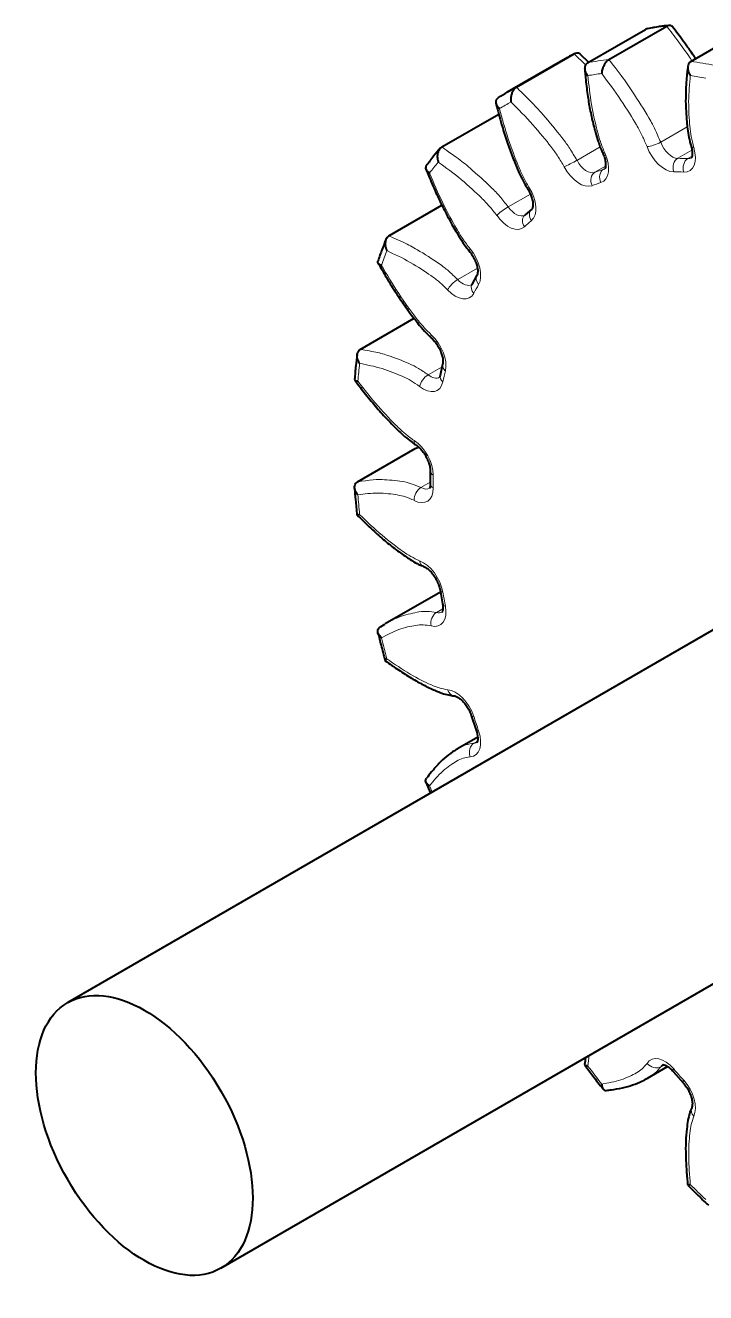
# Model space of a CAD drawing. Header units: inches. Extents: x 0 to 11, y 0 to 8.5.
# Drawn here: x 7.323 to 7.989, y 5.966 to 7.206 of the extents above; entities that cross this region are included whole.
import ezdxf

# ---------------------------------------------------------------- set-up
doc = ezdxf.new("R2010")
doc.units = ezdxf.units.IN
doc.header["$LTSCALE"] = 0.5
doc.header["$MEASUREMENT"] = 0
doc.layers.add('TANGENT_LINES', color=7, linetype='Continuous', lineweight=15)
doc.layers.add('Visible', color=7, linetype='Continuous', lineweight=40)

msp = doc.modelspace()

# ---------------------------------------------------------------- linework, layer by layer
at = {"layer": 'TANGENT_LINES'}
for p, q in [((7.8716, 7.1668), (7.8605, 7.1777)), ((7.9712, 7.1063), (7.9452, 7.0913)), ((7.886, 7.0867), (7.8633, 7.0735)), ((7.9619, 7.0755), (7.9758, 7.0835)), ((7.8807, 7.0618), (7.8912, 7.0678)), ((7.9759, 7.0776), (7.9719, 7.0753)), ((7.8904, 7.0653), (7.8894, 7.0647)), ((7.8177, 7.0405), (7.796, 7.028)), ((7.7658, 6.968), (7.7466, 6.9569)), ((7.7313, 6.8717), (7.7176, 6.8638)), ((7.7091, 6.7924), (7.705, 6.7916)), ((7.7197, 6.7586), (7.7106, 6.7534)), ((7.732, 6.6348), (7.7258, 6.6312)), ((7.7467, 6.498), (7.7475, 6.4985)), ((7.7658, 6.5053), (7.7624, 6.5034)), ((7.8752, 6.1983), (7.874, 6.1876)), ((7.9452, 6.1869), (7.9485, 6.1888))]:
    msp.add_line(p, q, dxfattribs=at)
for centre, major_axis, ratio, start_param, end_param in [((8.2106, 6.5511), (0.3589, -0.6217), 0.57735, 2.892834, 2.941552), ((8.147, 6.5144), (0.3539, -0.613), 0.57735, 2.901258, 2.933128), ((8.147, 6.5144), (0.3539, -0.613), 0.57735, 2.676859, 2.708728), ((8.147, 6.5144), (0.3539, -0.613), 0.57735, 9.408843, 9.440713), ((7.9563, 7.0917), (0.0089, -0.0154), 0.57735, 10.702055, 12.242641), ((7.8976, 7.0849), (-0.00908, -0.0042), 0.126276, 0.002777, 0.621197), ((7.9846, 7.09), (-0.00956, -0.00293), 0.302612, 12.563804, 13.217081), ((8.147, 6.5144), (0.3539, -0.613), 0.57735, 9.633243, 9.665112), ((7.8728, 7.0776), (0.0089, -0.0154), 0.57735, 10.926454, 12.46704), ((7.965, 7.0664), (0.00003, 0.01), 0.774084, 0.422744, 1.993541), ((7.9748, 7.0661), (0.00039, 0.00999), 0.767143, 0.450948, 2.021744), ((7.9666, 7.0915), (0.0089, -0.0154), 0.57735, 12.216902, 12.569647), ((7.8852, 7.0529), (-0.00345, 0.00938), 0.812472, 0.139335, 1.710131), ((7.8937, 7.0558), (-0.00304, 0.00953), 0.810119, 0.174617, 1.745413), ((7.8817, 7.0807), (0.0089, -0.0154), 0.57735, 12.441302, 12.564066), ((8.147, 6.5144), (0.3001, -0.5198), 0.57735, 2.792124, 2.817863), ((8.147, 6.5144), (0.3001, -0.5198), 0.57735, 3.016524, 3.042262), ((7.7918, 7.0238), (0.00818, 0.00576), 0.126276, 0.949599, 2.520395), ((7.8034, 7.0354), (0.0089, -0.0154), 0.57735, 11.150854, 12.566725), ((7.8189, 7.0126), (-0.00673, 0.0074), 0.810119, 12.566195, 13.96255), ((7.8257, 7.0185), (-0.0064, 0.00768), 0.812472, 0.031734, 1.431461), ((8.147, 6.5144), (0.3001, -0.5198), 0.57735, 9.524108, 9.549847), ((8.147, 6.5144), (0.3539, -0.613), 0.57735, 9.857642, 9.889512), ((7.7438, 6.951), (0.00732, 0.00682), 0.302612, 0.920086, 2.490883), ((7.7515, 6.9674), (0.0089, -0.0154), 0.57735, 11.375253, 12.566764), ((7.7741, 6.9561), (-0.00867, 0.00498), 0.774084, 0.011814, 1.148052), ((7.7693, 6.9475), (-0.00885, 0.00465), 0.767143, 12.565927, 13.686219), ((8.147, 6.5144), (0.3001, -0.5198), 0.57735, 9.748508, 9.774246), ((7.7276, 6.907), (0.00666, 0.00746), 0.404226, 2.458469, 3.133736), ((8.147, 6.5144), (0.3539, -0.613), 0.57735, 10.082042, 10.113911), ((8.147, 6.5144), (0.3001, -0.5198), 0.57735, 9.972907, 9.998646), ((7.7199, 6.8768), (0.0089, -0.0154), 0.57735, 11.599652, 12.562292), ((7.7109, 6.8036), (0.00531, 0.00847), 0.55195, 2.376826, 3.130009), ((8.147, 6.5144), (0.3001, -0.5198), 0.57735, 10.197307, 10.223045), ((8.147, 6.5144), (0.3539, -0.613), 0.57735, 10.306441, 10.338311), ((7.7101, 6.7682), (0.0089, -0.0154), 0.57735, 11.824052, 12.566598), ((7.7164, 6.6858), (0.00343, 0.00939), 0.671998, 2.247533, 3.128377), ((8.147, 6.5144), (0.3001, -0.5198), 0.57735, 10.421706, 10.447445), ((7.7225, 6.6471), (0.0089, -0.0154), 0.57735, 12.048451, 12.560572), ((8.147, 6.5144), (0.3539, -0.613), 0.57735, 10.530841, 10.56271), ((7.7438, 6.5597), (0.00081, 0.00997), 0.758349, 2.053568, 3.121663), ((8.147, 6.5144), (0.3001, -0.5198), 0.57735, 10.646106, 10.671844), ((7.7565, 6.5196), (0.0089, -0.0154), 0.57735, 12.272851, 12.566622), ((8.147, 6.5144), (0.3539, -0.613), 0.57735, 10.75524, 10.764917), ((8.147, 6.5144), (0.3539, -0.613), 0.57735, 11.204039, 11.235908), ((7.9389, 6.1943), (-0.00845, 0.00535), 0.781576, 1.182414, 2.753211), ((7.9563, 6.1736), (0.0089, -0.0154), 0.57735, 9.424989, 9.718298), ((7.965, 6.1889), (0.00755, 0.00656), 0.259732, 2.500753, 3.141849), ((8.147, 6.5144), (0.3001, -0.5198), 0.57735, 11.319304, 11.345043), ((7.9748, 6.1777), (0.00745, 0.00668), 0.279567, 2.496431, 3.141002), ((8.147, 6.5144), (0.3539, -0.613), 0.57735, 11.428439, 11.460308)]:
    msp.add_ellipse(centre, major_axis=major_axis, ratio=ratio, start_param=start_param, end_param=end_param, dxfattribs=at)
at = {"layer": 'TANGENT_LINES', "extrusion": (0, 0, -1)}
for centre, major_axis, ratio, start_param, end_param in [((8.154, 6.5185), (-0.3589, 0.6217), 0.57735, 0.20004, 0.248759), ((8.154, 6.5185), (-0.3589, 0.6217), 0.57735, 0.42444, 0.473158), ((7.9389, 7.091), (0.00939, 0.00344), 0.236231, 0.934567, 2.505363), ((7.8746, 7.0766), (-0.0139, 0.0241), 0.57735, 1.726076, 3.266662), ((7.9492, 7.0876), (-0.0139, 0.0241), 0.57735, 9.748508, 11.289094), ((7.9595, 7.0874), (-0.0139, 0.0241), 0.57735, 1.950475, 3.491061), ((7.8579, 7.0713), (0.00885, 0.00465), 0.056392, 0.954189, 2.524986), ((7.8657, 7.0735), (-0.0139, 0.0241), 0.57735, 9.524108, 11.064695), ((8.154, 6.5185), (-0.3051, 0.5284), 0.57735, 0.32373, 0.349468), ((8.154, 6.5185), (-0.3051, 0.5284), 0.57735, 0.09933, 0.125069), ((7.8234, 7.0513), (-0.00845, -0.00534), 0.056392, 0.0053, 0.616607), ((7.8034, 7.0376), (-0.0139, 0.0241), 0.57735, 1.501676, 3.042262), ((7.7963, 7.0314), (-0.0139, 0.0241), 0.57735, 9.299709, 10.840295), ((7.7658, 6.991), (-0.00767, -0.00641), 0.236231, 0.007041, 0.63623), ((7.7494, 6.9723), (-0.0139, 0.0241), 0.57735, 1.277277, 2.817863), ((7.7445, 6.9633), (-0.0139, 0.0241), 0.57735, 9.075309, 10.615896), ((7.7154, 6.8841), (-0.0139, 0.0241), 0.57735, 1.052877, 2.593463), ((7.7415, 6.8718), (0.00973, -0.00232), 0.69688, 2.205883, 3.126541), ((7.7164, 6.8565), (-0.00619, -0.00785), 0.463773, 0.709785, 2.280581), ((7.7128, 6.8727), (-0.0139, 0.0241), 0.57735, 8.85091, 10.391496), ((7.7391, 6.8609), (0.00979, -0.00204), 0.6857, 2.225564, 3.141123), ((7.703, 6.7773), (-0.0139, 0.0241), 0.57735, 0.828478, 2.369064), ((7.7297, 6.7698), (0.01, -0.00011), 0.584732, 2.349677, 3.138399), ((7.7297, 6.7572), (0.01, 0.00011), 0.569873, 2.362547, 3.141844), ((7.7109, 6.7451), (-0.00467, -0.00884), 0.601679, 0.807886, 2.378682), ((7.703, 6.7641), (-0.0139, 0.0241), 0.57735, 2.343325, 3.883911), ((7.7128, 6.6574), (-0.0139, 0.0241), 0.57735, 0.604078, 2.144664), ((7.7391, 6.6551), (0.00986, 0.00166), 0.443263, 2.441769, 3.138465), ((7.7154, 6.643), (-0.0139, 0.0241), 0.57735, 2.118926, 3.659512), ((7.7415, 6.6414), (0.00983, 0.00184), 0.425469, 2.449727, 3.142077), ((7.7276, 6.6223), (-0.00252, -0.00968), 0.709414, 0.959977, 2.530773), ((7.7445, 6.5303), (-0.0139, 0.0241), 0.57735, 0.379679, 1.920265), ((7.7693, 6.5337), (0.0095, 0.00311), 0.279567, 2.496431, 3.141274), ((7.7494, 6.5155), (-0.0139, 0.0241), 0.57735, 1.894526, 3.435112), ((7.7741, 6.5196), (0.00945, 0.00326), 0.259732, 2.500753, 3.141849), ((7.7658, 6.4943), (0.00041, -0.00999), 0.781576, 1.182414, 2.753211), ((7.9492, 6.1695), (-0.0139, 0.0241), 0.57735, 12.272851, 13.813437), ((7.9595, 6.1579), (-0.0139, 0.0241), 0.57735, 1.221328, 2.761914), ((7.9846, 6.1426), (0.00904, -0.00428), 0.758349, 2.053568, 3.121464)]:
    msp.add_ellipse(centre, major_axis=major_axis, ratio=ratio, start_param=start_param, end_param=end_param, dxfattribs=at)
at = {"layer": 'TANGENT_LINES'}
for points, knots in [([(7.9758, 7.1709), (7.9754, 7.1715), (7.9741, 7.1735), (7.9624, 7.1903), (7.9549, 7.1999), (7.9511, 7.2047)], [0, 0, 0, 0, 0.154248, 0.577526, 1, 1, 1, 1]), ([(7.8945, 7.172), (7.8945, 7.172), (7.8946, 7.172), (7.9086, 7.1539), (7.9171, 7.1418), (7.9338, 7.1152), (7.9397, 7.104), (7.9434, 7.0955), (7.9452, 7.0913)], [0, 0, 0, 0, 0.00222, 0.206024, 0.411104, 0.662819, 0.831264, 1, 1, 1, 1]), ([(7.874, 7.1564), (7.8749, 7.1471), (7.8768, 7.1289), (7.8828, 7.103), (7.886, 7.092), (7.889, 7.0846), (7.8905, 7.0808)], [0, 0, 0, 0, 0.3094, 0.60549, 0.800734, 1, 1, 1, 1]), ([(7.9319, 7.0869), (7.9303, 7.0906), (7.9271, 7.098), (7.9213, 7.1088), (7.9062, 7.1336), (7.8938, 7.15), (7.8875, 7.1584)], [0, 0, 0, 0, 0.19148, 0.386086, 0.683541, 1, 1, 1, 1]), ([(7.9742, 7.1566), (7.9734, 7.1482), (7.9719, 7.1318), (7.9735, 7.1075), (7.9748, 7.0971), (7.9766, 7.0897), (7.9775, 7.0859)], [0, 0, 0, 0, 0.306207, 0.601542, 0.797825, 1, 1, 1, 1]), ([(7.804, 7.145), (7.804, 7.145), (7.804, 7.145), (7.8196, 7.1298), (7.8293, 7.1194), (7.8489, 7.0958), (7.8561, 7.0856), (7.8609, 7.0776), (7.8633, 7.0735)], [0, 0, 0, 0, 0.002186, 0.203403, 0.406866, 0.658453, 0.828254, 1, 1, 1, 1]), ([(7.8509, 7.0672), (7.8488, 7.0707), (7.8446, 7.0777), (7.8375, 7.0875), (7.8198, 7.1095), (7.8059, 7.1234), (7.7987, 7.1306)], [0, 0, 0, 0, 0.194501, 0.390319, 0.687107, 1, 1, 1, 1]), ([(7.7875, 7.1241), (7.7901, 7.1143), (7.7952, 7.0953), (7.8054, 7.0689), (7.8102, 7.0581), (7.8143, 7.0508), (7.8163, 7.0472)], [0, 0, 0, 0, 0.312895, 0.609684, 0.803768, 1, 1, 1, 1]), ([(7.731, 7.0866), (7.731, 7.0866), (7.731, 7.0866), (7.7475, 7.075), (7.7579, 7.0668), (7.7793, 7.0475), (7.7875, 7.0387), (7.7931, 7.0316), (7.796, 7.028)], [0, 0, 0, 0, 0.002154, 0.20085, 0.402703, 0.654115, 0.825239, 1, 1, 1, 1]), ([(7.7847, 7.0197), (7.7823, 7.0228), (7.7773, 7.0291), (7.7693, 7.0375), (7.7499, 7.0556), (7.735, 7.0664), (7.7275, 7.0718)], [0, 0, 0, 0, 0.197527, 0.394523, 0.690607, 1, 1, 1, 1]), ([(7.719, 7.0611), (7.7231, 7.0514), (7.7311, 7.0325), (7.745, 7.0071), (7.7513, 6.9968), (7.7563, 6.9902), (7.7587, 6.9869)], [0, 0, 0, 0, 0.316456, 0.613907, 0.806799, 1, 1, 1, 1]), ([(7.6792, 6.9996), (7.6792, 6.9996), (7.6792, 6.9996), (7.6957, 6.9924), (7.7063, 6.9868), (7.7285, 6.9727), (7.7373, 6.9658), (7.7434, 6.9599), (7.7466, 6.9569)], [0, 0, 0, 0, 0.002126, 0.198576, 0.398911, 0.650049, 0.822359, 1, 1, 1, 1]), ([(7.7367, 6.9469), (7.734, 6.9495), (7.7286, 6.9547), (7.72, 6.9612), (7.6998, 6.9747), (7.6848, 6.9816), (7.6772, 6.9852)], [0, 0, 0, 0, 0.200428, 0.398481, 0.693805, 1, 1, 1, 1]), ([(7.672, 6.9708), (7.6774, 6.9616), (7.6879, 6.9437), (7.7048, 6.9205), (7.7123, 6.9114), (7.7178, 6.9057), (7.7206, 6.903)], [0, 0, 0, 0, 0.32003, 0.618112, 0.809799, 1, 1, 1, 1]), ([(7.6512, 6.8886), (7.6512, 6.8886), (7.6512, 6.8886), (7.6669, 6.886), (7.6771, 6.8834), (7.699, 6.8751), (7.7079, 6.8704), (7.7144, 6.866), (7.7176, 6.8638)], [0, 0, 0, 0, 0.002111, 0.197193, 0.396386, 0.64704, 0.820089, 1, 1, 1, 1]), ([(7.7093, 6.8524), (7.7065, 6.8544), (7.7008, 6.8582), (7.6922, 6.8626), (7.6721, 6.8707), (7.6578, 6.8735), (7.6506, 6.8749)], [0, 0, 0, 0, 0.202761, 0.40148, 0.695982, 1, 1, 1, 1]), ([(7.6488, 6.8576), (7.6552, 6.8493), (7.6676, 6.8334), (7.6868, 6.8136), (7.695, 6.806), (7.7009, 6.8016), (7.7038, 6.7995)], [0, 0, 0, 0, 0.323588, 0.622257, 0.812728, 1, 1, 1, 1]), ([(7.6484, 6.759), (7.6484, 6.759), (7.6484, 6.759), (7.6624, 6.7612), (7.6718, 6.7616), (7.6923, 6.7597), (7.7009, 6.7575), (7.7073, 6.7548), (7.7106, 6.7534)], [0, 0, 0, 0, 0.002126, 0.198022, 0.397149, 0.646966, 0.819611, 1, 1, 1, 1]), ([(7.7038, 6.741), (7.701, 6.7422), (7.6954, 6.7446), (7.6871, 6.7465), (7.6681, 6.7489), (7.6553, 6.7473), (7.6488, 6.7465)], [0, 0, 0, 0, 0.203391, 0.40177, 0.695482, 1, 1, 1, 1]), ([(7.6506, 6.7271), (7.6577, 6.7202), (7.6714, 6.707), (7.6918, 6.6916), (7.7004, 6.686), (7.7064, 6.6831), (7.7093, 6.6817)], [0, 0, 0, 0, 0.326995, 0.626133, 0.815407, 1, 1, 1, 1]), ([(7.6753, 6.6199), (7.677, 6.6209), (7.6812, 6.6232), (7.6913, 6.6281), (7.7086, 6.6321), (7.7167, 6.6326), (7.7227, 6.6317), (7.7258, 6.6312)], [0, 0, 0, 0, 0.158555, 0.370846, 0.63338, 0.813012, 1, 1, 1, 1]), ([(7.7206, 6.6182), (7.7179, 6.6186), (7.7126, 6.6194), (7.705, 6.6188), (7.688, 6.6152), (7.6774, 6.6094), (7.672, 6.6065)], [0, 0, 0, 0, 0.200437, 0.396679, 0.690127, 1, 1, 1, 1]), ([(7.6772, 6.586), (7.6847, 6.5808), (7.699, 6.5709), (7.7197, 6.5607), (7.7282, 6.5573), (7.7339, 6.5562), (7.7367, 6.5556)], [0, 0, 0, 0, 0.329772, 0.629067, 0.817277, 1, 1, 1, 1]), ([(7.7475, 6.4985), (7.7498, 6.4997), (7.7544, 6.5021), (7.7598, 6.503), (7.7624, 6.5034)], [0, 0, 0, 0, 0.494569, 1, 1, 1, 1]), ([(7.7587, 6.4902), (7.7563, 6.4897), (7.7515, 6.4889), (7.745, 6.4858), (7.731, 6.4763), (7.7231, 6.4668), (7.719, 6.4618)], [0, 0, 0, 0, 0.193277, 0.385983, 0.680618, 1, 1, 1, 1]), ([(7.8875, 6.17), (7.8938, 6.1711), (7.906, 6.1731), (7.9213, 6.1806), (7.9271, 6.1846), (7.9303, 6.1883), (7.9319, 6.1902)], [0, 0, 0, 0, 0.319391, 0.614035, 0.80504, 1, 1, 1, 1]), ([(7.9452, 6.1869), (7.9436, 6.1849), (7.9406, 6.1809), (7.9337, 6.1765), (7.9327, 6.1759), (7.9325, 6.1758)], [0, 0, 0, 0, 0.419043, 0.836526, 1, 1, 1, 1]), ([(7.9775, 6.1385), (7.9766, 6.1358), (7.9748, 6.1304), (7.9734, 6.1212), (7.972, 6.0982), (7.9734, 6.0808), (7.9742, 6.0717)], [0, 0, 0, 0, 0.181045, 0.370896, 0.670208, 1, 1, 1, 1])]:
    msp.add_open_spline(points, degree=3, knots=knots, dxfattribs=at)
at = {"layer": 'Visible'}
for p, q in [((7.8945, 7.172), (7.9511, 7.2047)), ((7.9324, 7.2024), (7.9302, 7.2016)), ((7.9538, 7.2055), (7.9532, 7.2055)), ((7.9748, 7.1703), (8.0313, 7.203)), ((7.8736, 7.1689), (7.9302, 7.2016)), ((7.804, 7.145), (7.8605, 7.1777)), ((7.8517, 7.1728), (7.7951, 7.1402)), ((7.8744, 7.1694), (7.8668, 7.1769)), ((7.731, 7.0866), (7.7868, 7.1188)), ((7.7864, 7.1201), (7.7868, 7.1183)), ((7.731, 7.0866), (7.7292, 7.0851)), ((7.8905, 7.0652), (7.8905, 7.0652)), ((7.6792, 6.9996), (7.7311, 7.0296)), ((7.8193, 7.0262), (7.8121, 7.02)), ((7.8193, 7.0262), (7.8193, 7.0262)), ((7.7654, 6.9611), (7.7605, 6.9522)), ((7.7605, 6.9522), (7.7604, 6.952)), ((7.6512, 6.8886), (7.7039, 6.919)), ((7.7318, 6.8741), (7.7293, 6.863)), ((7.6466, 6.8579), (7.6456, 6.859)), ((7.7074, 6.7938), (7.7087, 6.7927)), ((7.6484, 6.759), (7.705, 6.7916)), ((7.705, 6.7916), (7.7073, 6.7925)), ((7.7197, 6.7699), (7.7197, 6.7571)), ((7.6487, 6.7266), (7.6481, 6.7266)), ((8.072, 6.6579), (7.3649, 6.2497)), ((7.7296, 6.6513), (7.6755, 6.6201)), ((7.7293, 6.6535), (7.7317, 6.6396)), ((7.671, 6.6173), (7.6753, 6.6199)), ((7.6759, 6.5847), (7.6756, 6.5841)), ((7.7598, 6.5305), (7.7646, 6.5163)), ((7.7661, 6.5092), (7.7463, 6.4978)), ((7.7463, 6.4978), (7.7467, 6.498)), ((7.7155, 6.4654), (7.7198, 6.4546)), ((7.5149, 5.9899), (8.222, 6.3981)), ((7.8718, 6.1879), (7.8708, 6.189)), ((7.9322, 6.1757), (7.952, 6.1871)), ((7.9575, 6.1823), (7.9674, 6.171)), ((7.9723, 6.0712), (7.9717, 6.0712))]:
    msp.add_line(p, q, dxfattribs=at)
for centre, major_axis, ratio, start_param, end_param in [((8.2106, 6.5511), (0.3589, -0.6217), 0.57735, 3.117234, 3.141593), ((7.8257, 7.0185), (-0.0064, 0.00768), 0.812472, 12.566004, 12.598104)]:
    msp.add_ellipse(centre, major_axis=major_axis, ratio=ratio, start_param=start_param, end_param=end_param, dxfattribs=at)
at = {"layer": 'Visible', "extrusion": (0, 0, -1)}
for centre, major_axis, ratio, start_param, end_param in [((8.154, 6.5185), (-0.3589, 0.6217), 0.57735, 12.542011, 12.59073), ((7.7391, 6.8609), (0.00979, -0.00204), 0.6857, 9.424309, 9.44483)]:
    msp.add_ellipse(centre, major_axis=major_axis, ratio=ratio, start_param=start_param, end_param=end_param, dxfattribs=at)
at = {"layer": 'Visible'}
msp.add_ellipse((7.4399, 6.1198), major_axis=(0.075, -0.1299), ratio=0.57735, dxfattribs=at)
for points, knots in [([(7.9532, 7.2055), (7.9502, 7.2051), (7.9437, 7.2044), (7.9361, 7.203), (7.9321, 7.2023)], [0, 0, 0, 0, 0.47216, 1, 1, 1, 1]), ([(7.9534, 7.2055), (7.9534, 7.2055), (7.9531, 7.2055), (7.952, 7.205), (7.9511, 7.2047)], [0, 0, 0, 0, 0.240677, 1, 1, 1, 1]), ([(7.9569, 7.204), (7.9568, 7.2041), (7.9566, 7.2044), (7.9551, 7.2056), (7.954, 7.2055), (7.9534, 7.2055)], [0, 0, 0, 0, 0.196129, 0.609081, 1, 1, 1, 1]), ([(7.9794, 7.173), (7.9789, 7.1739), (7.9771, 7.1765), (7.9669, 7.191), (7.9602, 7.1996), (7.9568, 7.204)], [0, 0, 0, 0, 0.189084, 0.594131, 1, 1, 1, 1]), ([(7.8669, 7.1769), (7.8668, 7.1769), (7.8667, 7.1771), (7.8647, 7.1785), (7.8627, 7.1786), (7.8613, 7.178), (7.8605, 7.1777)], [0, 0, 0, 0, 0.090747, 0.39496, 0.690481, 1, 1, 1, 1]), ([(7.8715, 7.1668), (7.8713, 7.1663), (7.8708, 7.1652), (7.8708, 7.1638), (7.8708, 7.1631)], [0, 0, 0, 0, 0.47411, 1, 1, 1, 1]), ([(7.8736, 7.1689), (7.8729, 7.1683), (7.8718, 7.1674), (7.8716, 7.167), (7.8715, 7.1668)], [0, 0, 0, 0, 0.666989, 1, 1, 1, 1]), ([(7.8945, 7.172), (7.8938, 7.1715), (7.8923, 7.1705), (7.8905, 7.1682), (7.889, 7.1653), (7.8878, 7.1625), (7.8875, 7.1586), (7.8875, 7.1584), (7.8875, 7.1584)], [0, 0, 0, 0, 0.177334, 0.363411, 0.556822, 0.759032, 0.964173, 1, 1, 1, 1]), ([(7.9718, 7.1652), (7.9717, 7.1643), (7.9713, 7.1616), (7.9699, 7.1476), (7.9696, 7.1339), (7.9696, 7.1229), (7.9712, 7.1064), (7.9712, 7.1063), (7.9712, 7.1063)], [0, 0, 0, 0, 0.107732, 0.327671, 0.547476, 0.763093, 0.989829, 1, 1, 1, 1]), ([(7.9717, 7.1652), (7.9717, 7.1647), (7.9716, 7.1635), (7.972, 7.1604), (7.974, 7.1567), (7.9741, 7.1566), (7.9742, 7.1566)], [0, 0, 0, 0, 0.231009, 0.567574, 0.933374, 1, 1, 1, 1]), ([(7.9748, 7.1703), (7.9741, 7.1698), (7.9728, 7.1689), (7.9719, 7.1664), (7.9717, 7.1655), (7.9717, 7.1652)], [0, 0, 0, 0, 0.367246, 0.739706, 1, 1, 1, 1]), ([(7.8708, 7.1631), (7.8708, 7.163), (7.8708, 7.1625), (7.8714, 7.1596), (7.8738, 7.1566), (7.8739, 7.1564), (7.874, 7.1564)], [0, 0, 0, 0, 0.137245, 0.511436, 0.924165, 1, 1, 1, 1]), ([(7.8709, 7.1631), (7.8709, 7.162), (7.8712, 7.1588), (7.8727, 7.1432), (7.8749, 7.129), (7.8777, 7.1147), (7.8812, 7.1012), (7.8839, 7.0923), (7.8853, 7.0884), (7.8859, 7.0867)], [0, 0, 0, 0, 0.08732, 0.259066, 0.429998, 0.597094, 0.762092, 0.895061, 1, 1, 1, 1]), ([(7.804, 7.145), (7.8033, 7.1445), (7.8018, 7.1434), (7.8002, 7.141), (7.7991, 7.1379), (7.7983, 7.1349), (7.7987, 7.1308), (7.7987, 7.1306), (7.7987, 7.1306)], [0, 0, 0, 0, 0.174504, 0.357267, 0.548811, 0.752036, 0.962691, 1, 1, 1, 1]), ([(7.7865, 7.1349), (7.7859, 7.1344), (7.7846, 7.1335), (7.7837, 7.1317), (7.7839, 7.1293), (7.784, 7.1291), (7.784, 7.129)], [0, 0, 0, 0, 0.307521, 0.601134, 0.903384, 1, 1, 1, 1]), ([(7.784, 7.129), (7.7842, 7.1283), (7.7847, 7.1268), (7.7873, 7.1242), (7.7874, 7.1241), (7.7875, 7.1241)], [0, 0, 0, 0, 0.41836, 0.908876, 1, 1, 1, 1]), ([(7.7841, 7.1291), (7.7844, 7.1276), (7.7852, 7.1246), (7.786, 7.1216), (7.7864, 7.1201)], [0, 0, 0, 0, 0.499244, 1, 1, 1, 1]), ([(7.7868, 7.1183), (7.7876, 7.1153), (7.7895, 7.1084), (7.7943, 7.0928), (7.7993, 7.0789), (7.8051, 7.0649), (7.8089, 7.0566), (7.8132, 7.0487), (7.8145, 7.0466), (7.815, 7.0458)], [0, 0, 0, 0, 0.139069, 0.315656, 0.487698, 0.656337, 0.792076, 0.920838, 1, 1, 1, 1]), ([(7.9712, 7.1063), (7.9716, 7.1036), (7.9723, 7.0983), (7.974, 7.0905), (7.9748, 7.0879), (7.9751, 7.0869)], [0, 0, 0, 0, 0.379861, 0.751219, 1, 1, 1, 1]), ([(7.7293, 7.0853), (7.7273, 7.0828), (7.7229, 7.0776), (7.7182, 7.0714), (7.7157, 7.0681)], [0, 0, 0, 0, 0.476916, 1, 1, 1, 1]), ([(7.7292, 7.0851), (7.7291, 7.085), (7.729, 7.0848), (7.7273, 7.0823), (7.7267, 7.0794), (7.7264, 7.0762), (7.7274, 7.072), (7.7275, 7.0719), (7.7275, 7.0718)], [0, 0, 0, 0, 0.059503, 0.263959, 0.479647, 0.711497, 0.956193, 1, 1, 1, 1]), ([(7.8859, 7.0867), (7.8863, 7.0859), (7.8869, 7.0841), (7.888, 7.0818), (7.8886, 7.0805)], [0, 0, 0, 0, 0.448698, 1, 1, 1, 1]), ([(7.8885, 7.0807), (7.8888, 7.08), (7.8895, 7.0784), (7.8909, 7.0742), (7.8914, 7.0705), (7.8913, 7.0686), (7.8913, 7.0678)], [0, 0, 0, 0, 0.214663, 0.506327, 0.775708, 1, 1, 1, 1]), ([(7.975, 7.0871), (7.9752, 7.0864), (7.9756, 7.085), (7.9758, 7.0839), (7.9759, 7.0835)], [0, 0, 0, 0, 0.545173, 1, 1, 1, 1]), ([(7.9759, 7.0835), (7.976, 7.0828), (7.9762, 7.0813), (7.9761, 7.0784), (7.976, 7.0777), (7.9759, 7.0775)], [0, 0, 0, 0, 0.36121, 0.768909, 1, 1, 1, 1]), ([(7.7159, 7.0684), (7.7156, 7.0679), (7.715, 7.067), (7.7153, 7.0651), (7.7155, 7.0647), (7.7155, 7.0646)], [0, 0, 0, 0, 0.387058, 0.795975, 1, 1, 1, 1]), ([(7.8913, 7.0678), (7.8912, 7.0677), (7.8912, 7.0675), (7.8909, 7.0657), (7.8906, 7.0654), (7.8905, 7.0652)], [0, 0, 0, 0, 0.185107, 0.688099, 1, 1, 1, 1]), ([(7.9759, 7.0775), (7.9759, 7.0772), (7.9757, 7.0767), (7.9754, 7.076), (7.9753, 7.076), (7.9753, 7.076)], [0, 0, 0, 0, 0.48685, 0.919997, 1, 1, 1, 1]), ([(7.7155, 7.0646), (7.7157, 7.0642), (7.7162, 7.0631), (7.7188, 7.0612), (7.719, 7.0612), (7.719, 7.0611)], [0, 0, 0, 0, 0.394893, 0.903956, 1, 1, 1, 1]), ([(7.7156, 7.0647), (7.7161, 7.0633), (7.7177, 7.0594), (7.7245, 7.0432), (7.7289, 7.0341), (7.731, 7.0296)], [0, 0, 0, 0, 0.220838, 0.619826, 1, 1, 1, 1]), ([(7.8149, 7.046), (7.8153, 7.0453), (7.8163, 7.0438), (7.8172, 7.0417), (7.8178, 7.0405)], [0, 0, 0, 0, 0.452339, 1, 1, 1, 1]), ([(7.731, 7.0296), (7.7312, 7.0294), (7.7317, 7.0283), (7.7392, 7.0135), (7.7462, 7.0018), (7.7512, 6.9936), (7.7565, 6.9865), (7.7578, 6.985), (7.7582, 6.9845)], [0, 0, 0, 0, 0.063742, 0.30459, 0.539603, 0.728075, 0.904724, 1, 1, 1, 1]), ([(7.8178, 7.0405), (7.8179, 7.0402), (7.8183, 7.0394), (7.8197, 7.0351), (7.8202, 7.0315), (7.8201, 7.0286), (7.8197, 7.0268), (7.8194, 7.0264), (7.8193, 7.0262)], [0, 0, 0, 0, 0.12096, 0.355394, 0.571618, 0.759722, 0.907966, 1, 1, 1, 1]), ([(7.6763, 6.9961), (7.6751, 6.993), (7.6725, 6.9865), (7.6698, 6.9788), (7.6684, 6.9748)], [0, 0, 0, 0, 0.475828, 1, 1, 1, 1]), ([(7.6763, 6.9962), (7.6762, 6.996), (7.676, 6.9955), (7.6754, 6.9924), (7.6756, 6.9895), (7.6771, 6.9853), (7.6772, 6.9852), (7.6772, 6.9852)], [0, 0, 0, 0, 0.114935, 0.370582, 0.648421, 0.946211, 1, 1, 1, 1]), ([(7.6792, 6.9996), (7.6785, 6.9991), (7.6772, 6.9981), (7.6766, 6.9968), (7.6763, 6.9962)], [0, 0, 0, 0, 0.52406, 1, 1, 1, 1]), ([(7.7581, 6.9846), (7.7586, 6.984), (7.7597, 6.9827), (7.7623, 6.9785), (7.7643, 6.9744), (7.7656, 6.97), (7.7658, 6.9685), (7.7659, 6.9679)], [0, 0, 0, 0, 0.162882, 0.394698, 0.625916, 0.848503, 1, 1, 1, 1]), ([(7.6687, 6.9729), (7.6686, 6.973), (7.6684, 6.9733), (7.6684, 6.9747), (7.6684, 6.9748), (7.6684, 6.9748)], [0, 0, 0, 0, 0.298428, 0.847643, 1, 1, 1, 1]), ([(7.6687, 6.973), (7.6695, 6.9715), (7.6718, 6.9675), (7.6808, 6.9521), (7.6893, 6.939), (7.6986, 6.9258), (7.7023, 6.921), (7.7038, 6.9189)], [0, 0, 0, 0, 0.138464, 0.376157, 0.609849, 0.835793, 1, 1, 1, 1]), ([(7.672, 6.9708), (7.6719, 6.9708), (7.6718, 6.9708), (7.6693, 6.9719), (7.6689, 6.9726), (7.6687, 6.9729)], [0, 0, 0, 0, 0.100795, 0.622844, 1, 1, 1, 1]), ([(7.7659, 6.9679), (7.766, 6.9674), (7.7662, 6.9662), (7.7662, 6.9634), (7.7657, 6.9616), (7.7655, 6.9612), (7.7654, 6.9611)], [0, 0, 0, 0, 0.260747, 0.596621, 0.861675, 1, 1, 1, 1]), ([(7.7604, 6.952), (7.7604, 6.9519), (7.7604, 6.9519), (7.7603, 6.9519), (7.7603, 6.9519)], [0, 0, 0, 0, 0.531995, 1, 1, 1, 1]), ([(7.7038, 6.9189), (7.7051, 6.9173), (7.708, 6.9136), (7.7137, 6.9067), (7.7196, 6.9008), (7.7207, 6.8998), (7.7211, 6.8995)], [0, 0, 0, 0, 0.262438, 0.576914, 0.867954, 1, 1, 1, 1]), ([(7.721, 6.8996), (7.7215, 6.8991), (7.7226, 6.8981), (7.7256, 6.8945), (7.7281, 6.8906), (7.7302, 6.8862), (7.7315, 6.8819), (7.7322, 6.8782), (7.7321, 6.8752), (7.7319, 6.8744), (7.7318, 6.8741)], [0, 0, 0, 0, 0.099436, 0.243685, 0.392367, 0.540912, 0.684054, 0.816295, 0.931626, 1, 1, 1, 1]), ([(7.6481, 6.8836), (7.6477, 6.88), (7.6468, 6.8725), (7.646, 6.8637), (7.6456, 6.8591)], [0, 0, 0, 0, 0.475024, 1, 1, 1, 1]), ([(7.6506, 6.8749), (7.6505, 6.8749), (7.6504, 6.875), (7.6484, 6.8787), (7.648, 6.8817), (7.6481, 6.8831), (7.6481, 6.8836)], [0, 0, 0, 0, 0.065954, 0.428084, 0.761163, 1, 1, 1, 1]), ([(7.6481, 6.8836), (7.6482, 6.8839), (7.6483, 6.8847), (7.6492, 6.8872), (7.6505, 6.8881), (7.6512, 6.8886)], [0, 0, 0, 0, 0.248166, 0.626658, 1, 1, 1, 1]), ([(7.6458, 6.8584), (7.6475, 6.8562), (7.6515, 6.851), (7.6621, 6.8376), (7.6725, 6.8255), (7.6827, 6.8147), (7.6927, 6.8051), (7.6991, 6.7996), (7.7042, 6.796), (7.7053, 6.7953), (7.7057, 6.795)], [0, 0, 0, 0, 0.118514, 0.280894, 0.440154, 0.592493, 0.73827, 0.854615, 0.950621, 1, 1, 1, 1]), ([(7.6488, 6.8576), (7.6487, 6.8576), (7.6486, 6.8576), (7.6475, 6.8577), (7.6466, 6.8579)], [0, 0, 0, 0, 0.166268, 1, 1, 1, 1]), ([(7.7288, 6.8615), (7.7288, 6.8614), (7.7287, 6.8613), (7.7287, 6.8613), (7.7287, 6.8613)], [0, 0, 0, 0, 0.624842, 1, 1, 1, 1]), ([(7.7293, 6.863), (7.7293, 6.8627), (7.7291, 6.8621), (7.7289, 6.8617), (7.7288, 6.8615)], [0, 0, 0, 0, 0.537025, 1, 1, 1, 1]), ([(7.7056, 6.7951), (7.7062, 6.7947), (7.707, 6.7941), (7.7073, 6.7939), (7.7074, 6.7938)], [0, 0, 0, 0, 0.661564, 1, 1, 1, 1]), ([(7.7087, 6.7927), (7.7091, 6.7923), (7.7101, 6.7914), (7.7131, 6.7879), (7.7156, 6.784), (7.7177, 6.7796), (7.7191, 6.7755), (7.7197, 6.7715), (7.7197, 6.7704), (7.7197, 6.7699)], [0, 0, 0, 0, 0.100664, 0.26177, 0.428403, 0.595142, 0.756109, 0.905147, 1, 1, 1, 1]), ([(7.6456, 6.7532), (7.6456, 6.7539), (7.6456, 6.7553), (7.6465, 6.7575), (7.6478, 6.7585), (7.6484, 6.759)], [0, 0, 0, 0, 0.316891, 0.656451, 1, 1, 1, 1]), ([(7.7197, 6.7571), (7.7197, 6.7566), (7.7197, 6.7556), (7.7193, 6.7536), (7.719, 6.753), (7.7189, 6.7528)], [0, 0, 0, 0, 0.341296, 0.738064, 1, 1, 1, 1]), ([(7.6488, 6.7465), (7.6487, 6.7465), (7.6486, 6.7466), (7.6462, 6.7497), (7.6457, 6.7526), (7.6456, 6.7531), (7.6456, 6.7532)], [0, 0, 0, 0, 0.074505, 0.479957, 0.847306, 1, 1, 1, 1]), ([(7.6456, 6.7532), (7.6459, 6.7494), (7.6465, 6.7412), (7.6475, 6.7317), (7.648, 6.7267)], [0, 0, 0, 0, 0.474282, 1, 1, 1, 1]), ([(7.7189, 6.7528), (7.7189, 6.7528), (7.7189, 6.7528), (7.7189, 6.7528), (7.7188, 6.7527)], [0, 0, 0, 0, 0.363028, 1, 1, 1, 1]), ([(7.6481, 6.7267), (7.65, 6.7248), (7.6546, 6.7203), (7.6664, 6.709), (7.6778, 6.6992), (7.6889, 6.6906), (7.6996, 6.6832), (7.7064, 6.6792), (7.7109, 6.6772), (7.7124, 6.6766), (7.7131, 6.6764)], [0, 0, 0, 0, 0.119985, 0.282637, 0.441476, 0.593084, 0.738541, 0.852581, 0.939924, 1, 1, 1, 1]), ([(7.6481, 6.7266), (7.6481, 6.7266), (7.6481, 6.7266), (7.6481, 6.7267), (7.6481, 6.7267)], [0, 0, 0, 0, 0.491267, 1, 1, 1, 1]), ([(7.6506, 6.7271), (7.6505, 6.7271), (7.6504, 6.7271), (7.6495, 6.7268), (7.6487, 6.7266)], [0, 0, 0, 0, 0.170544, 1, 1, 1, 1]), ([(7.7129, 6.6764), (7.7133, 6.6763), (7.7142, 6.6759), (7.7169, 6.6743), (7.7198, 6.6717), (7.7227, 6.6683), (7.7254, 6.6643), (7.7275, 6.6601), (7.7289, 6.6557), (7.7291, 6.6541), (7.7293, 6.6535)], [0, 0, 0, 0, 0.075448, 0.193118, 0.324823, 0.466228, 0.612796, 0.759766, 0.902, 1, 1, 1, 1]), ([(7.7321, 6.6348), (7.7321, 6.6347), (7.7321, 6.6346), (7.7318, 6.6326), (7.7313, 6.6318), (7.7313, 6.6317), (7.7312, 6.6317)], [0, 0, 0, 0, 0.145234, 0.597857, 0.903125, 1, 1, 1, 1]), ([(7.7317, 6.6396), (7.7318, 6.639), (7.7321, 6.6376), (7.7321, 6.6358), (7.7321, 6.6348)], [0, 0, 0, 0, 0.450833, 1, 1, 1, 1]), ([(7.6685, 6.6115), (7.6685, 6.6116), (7.6684, 6.6117), (7.6682, 6.6141), (7.6691, 6.6159), (7.6704, 6.6168), (7.671, 6.6173)], [0, 0, 0, 0, 0.068098, 0.3798, 0.6826, 1, 1, 1, 1]), ([(7.6685, 6.6115), (7.6695, 6.6076), (7.6715, 6.5991), (7.6742, 6.5893), (7.6756, 6.5842)], [0, 0, 0, 0, 0.474024, 1, 1, 1, 1]), ([(7.672, 6.6065), (7.6719, 6.6065), (7.6718, 6.6066), (7.6692, 6.6092), (7.6687, 6.6108), (7.6685, 6.6115)], [0, 0, 0, 0, 0.090292, 0.576239, 1, 1, 1, 1]), ([(7.6756, 6.5841), (7.6777, 6.5826), (7.6827, 6.5791), (7.6951, 6.5706), (7.7071, 6.5635), (7.7184, 6.5576), (7.7292, 6.553), (7.7356, 6.5509), (7.7412, 6.5498), (7.7426, 6.5497), (7.7431, 6.5497)], [0, 0, 0, 0, 0.122005, 0.284525, 0.442682, 0.593376, 0.736057, 0.846465, 0.943712, 1, 1, 1, 1]), ([(7.6756, 6.5841), (7.6756, 6.5841), (7.6756, 6.5841), (7.6756, 6.5841), (7.6756, 6.5841)], [0, 0, 0, 0, 0.455692, 1, 1, 1, 1]), ([(7.6772, 6.586), (7.6772, 6.586), (7.6771, 6.586), (7.6764, 6.5853), (7.6759, 6.5847)], [0, 0, 0, 0, 0.170529, 1, 1, 1, 1]), ([(7.743, 6.5497), (7.7432, 6.5497), (7.7437, 6.5496), (7.7458, 6.5489), (7.7484, 6.5473), (7.7513, 6.5448), (7.7542, 6.5414), (7.7569, 6.5375), (7.759, 6.5331), (7.7596, 6.5313), (7.7598, 6.5305)], [0, 0, 0, 0, 0.057825, 0.161111, 0.285502, 0.424756, 0.57449, 0.729902, 0.885946, 1, 1, 1, 1]), ([(7.7646, 6.5163), (7.7649, 6.5157), (7.7654, 6.5142), (7.7661, 6.5103), (7.7661, 6.5094), (7.7661, 6.5091)], [0, 0, 0, 0, 0.331035, 0.76945, 1, 1, 1, 1]), ([(7.7661, 6.5091), (7.7661, 6.5084), (7.7662, 6.5071), (7.7659, 6.5059), (7.7658, 6.5052)], [0, 0, 0, 0, 0.509534, 1, 1, 1, 1]), ([(7.7468, 6.4981), (7.7457, 6.4975), (7.7431, 6.496), (7.7352, 6.4903), (7.7282, 6.4838), (7.721, 6.4756), (7.7176, 6.4711), (7.716, 6.4691)], [0, 0, 0, 0, 0.138684, 0.353946, 0.573235, 0.801298, 1, 1, 1, 1]), ([(7.7658, 6.5052), (7.7658, 6.5052), (7.7657, 6.5051), (7.7654, 6.5042), (7.7653, 6.5041), (7.7653, 6.5041)], [0, 0, 0, 0, 0.25036, 0.816539, 1, 1, 1, 1]), ([(7.7155, 6.4654), (7.7154, 6.4655), (7.7153, 6.4658), (7.715, 6.4677), (7.7157, 6.4687), (7.716, 6.4691)], [0, 0, 0, 0, 0.184577, 0.600565, 1, 1, 1, 1]), ([(7.719, 6.4618), (7.719, 6.4618), (7.7188, 6.4619), (7.7162, 6.4638), (7.7157, 6.4649), (7.7155, 6.4654)], [0, 0, 0, 0, 0.095154, 0.599384, 1, 1, 1, 1]), ([(7.8715, 6.1958), (7.8715, 6.1955), (7.8714, 6.1946), (7.8711, 6.1914), (7.8708, 6.1891)], [0, 0, 0, 0, 0.294947, 1, 1, 1, 1]), ([(7.871, 6.1884), (7.8735, 6.185), (7.8789, 6.1778), (7.8854, 6.1695), (7.8888, 6.1652)], [0, 0, 0, 0, 0.474206, 1, 1, 1, 1]), ([(7.874, 6.1876), (7.8739, 6.1876), (7.8738, 6.1876), (7.8727, 6.1878), (7.8718, 6.1879)], [0, 0, 0, 0, 0.166262, 1, 1, 1, 1]), ([(7.9472, 6.189), (7.9473, 6.189), (7.9474, 6.189), (7.9484, 6.1889), (7.9485, 6.1888), (7.9485, 6.1888)], [0, 0, 0, 0, 0.220201, 0.798182, 1, 1, 1, 1]), ([(7.9485, 6.1888), (7.9491, 6.1886), (7.9504, 6.1882), (7.9515, 6.1875), (7.952, 6.1872)], [0, 0, 0, 0, 0.514997, 1, 1, 1, 1]), ([(7.952, 6.1872), (7.9523, 6.187), (7.9531, 6.1865), (7.9561, 6.1839), (7.957, 6.1828), (7.9575, 6.1823)], [0, 0, 0, 0, 0.247938, 0.678218, 1, 1, 1, 1]), ([(7.8922, 6.1638), (7.8937, 6.164), (7.8972, 6.1644), (7.9081, 6.1662), (7.9176, 6.1689), (7.9267, 6.1726), (7.9307, 6.1748), (7.9325, 6.1758)], [0, 0, 0, 0, 0.153111, 0.382304, 0.606496, 0.823122, 1, 1, 1, 1]), ([(7.8875, 6.17), (7.8875, 6.17), (7.8875, 6.1698), (7.8878, 6.1666), (7.8885, 6.1656), (7.8888, 6.1652)], [0, 0, 0, 0, 0.095188, 0.599595, 1, 1, 1, 1]), ([(7.8888, 6.1652), (7.8889, 6.1651), (7.889, 6.1648), (7.8906, 6.1636), (7.8917, 6.1637), (7.8923, 6.1638)], [0, 0, 0, 0, 0.184925, 0.59972, 1, 1, 1, 1]), ([(7.9674, 6.171), (7.9679, 6.1705), (7.969, 6.1692), (7.9718, 6.1652), (7.9739, 6.161), (7.9754, 6.1566), (7.9762, 6.1527), (7.9763, 6.1496), (7.9758, 6.1475), (7.9756, 6.147), (7.9756, 6.1469)], [0, 0, 0, 0, 0.108899, 0.264618, 0.421198, 0.573417, 0.715521, 0.841381, 0.94386, 1, 1, 1, 1]), ([(7.9756, 6.1469), (7.9752, 6.146), (7.9743, 6.1441), (7.9733, 6.141), (7.9717, 6.1339), (7.9706, 6.126), (7.9696, 6.1134), (7.9696, 6.1002), (7.9703, 6.0853), (7.9713, 6.0759), (7.9717, 6.0713)], [0, 0, 0, 0, 0.072385, 0.147613, 0.259063, 0.378768, 0.527018, 0.680908, 0.842754, 1, 1, 1, 1]), ([(7.9717, 6.0712), (7.9717, 6.0713), (7.9717, 6.0713), (7.9717, 6.0713), (7.9717, 6.0713)], [0, 0, 0, 0, 0.441218, 1, 1, 1, 1]), ([(7.9717, 6.0712), (7.9746, 6.0683), (7.9807, 6.0621), (7.988, 6.0551), (7.9919, 6.0514)], [0, 0, 0, 0, 0.474701, 1, 1, 1, 1]), ([(7.9742, 6.0717), (7.9741, 6.0717), (7.974, 6.0717), (7.9731, 6.0714), (7.9723, 6.0712)], [0, 0, 0, 0, 0.170529, 1, 1, 1, 1])]:
    msp.add_open_spline(points, degree=3, knots=knots, dxfattribs=at)

doc.saveas('drawing.dxf')
